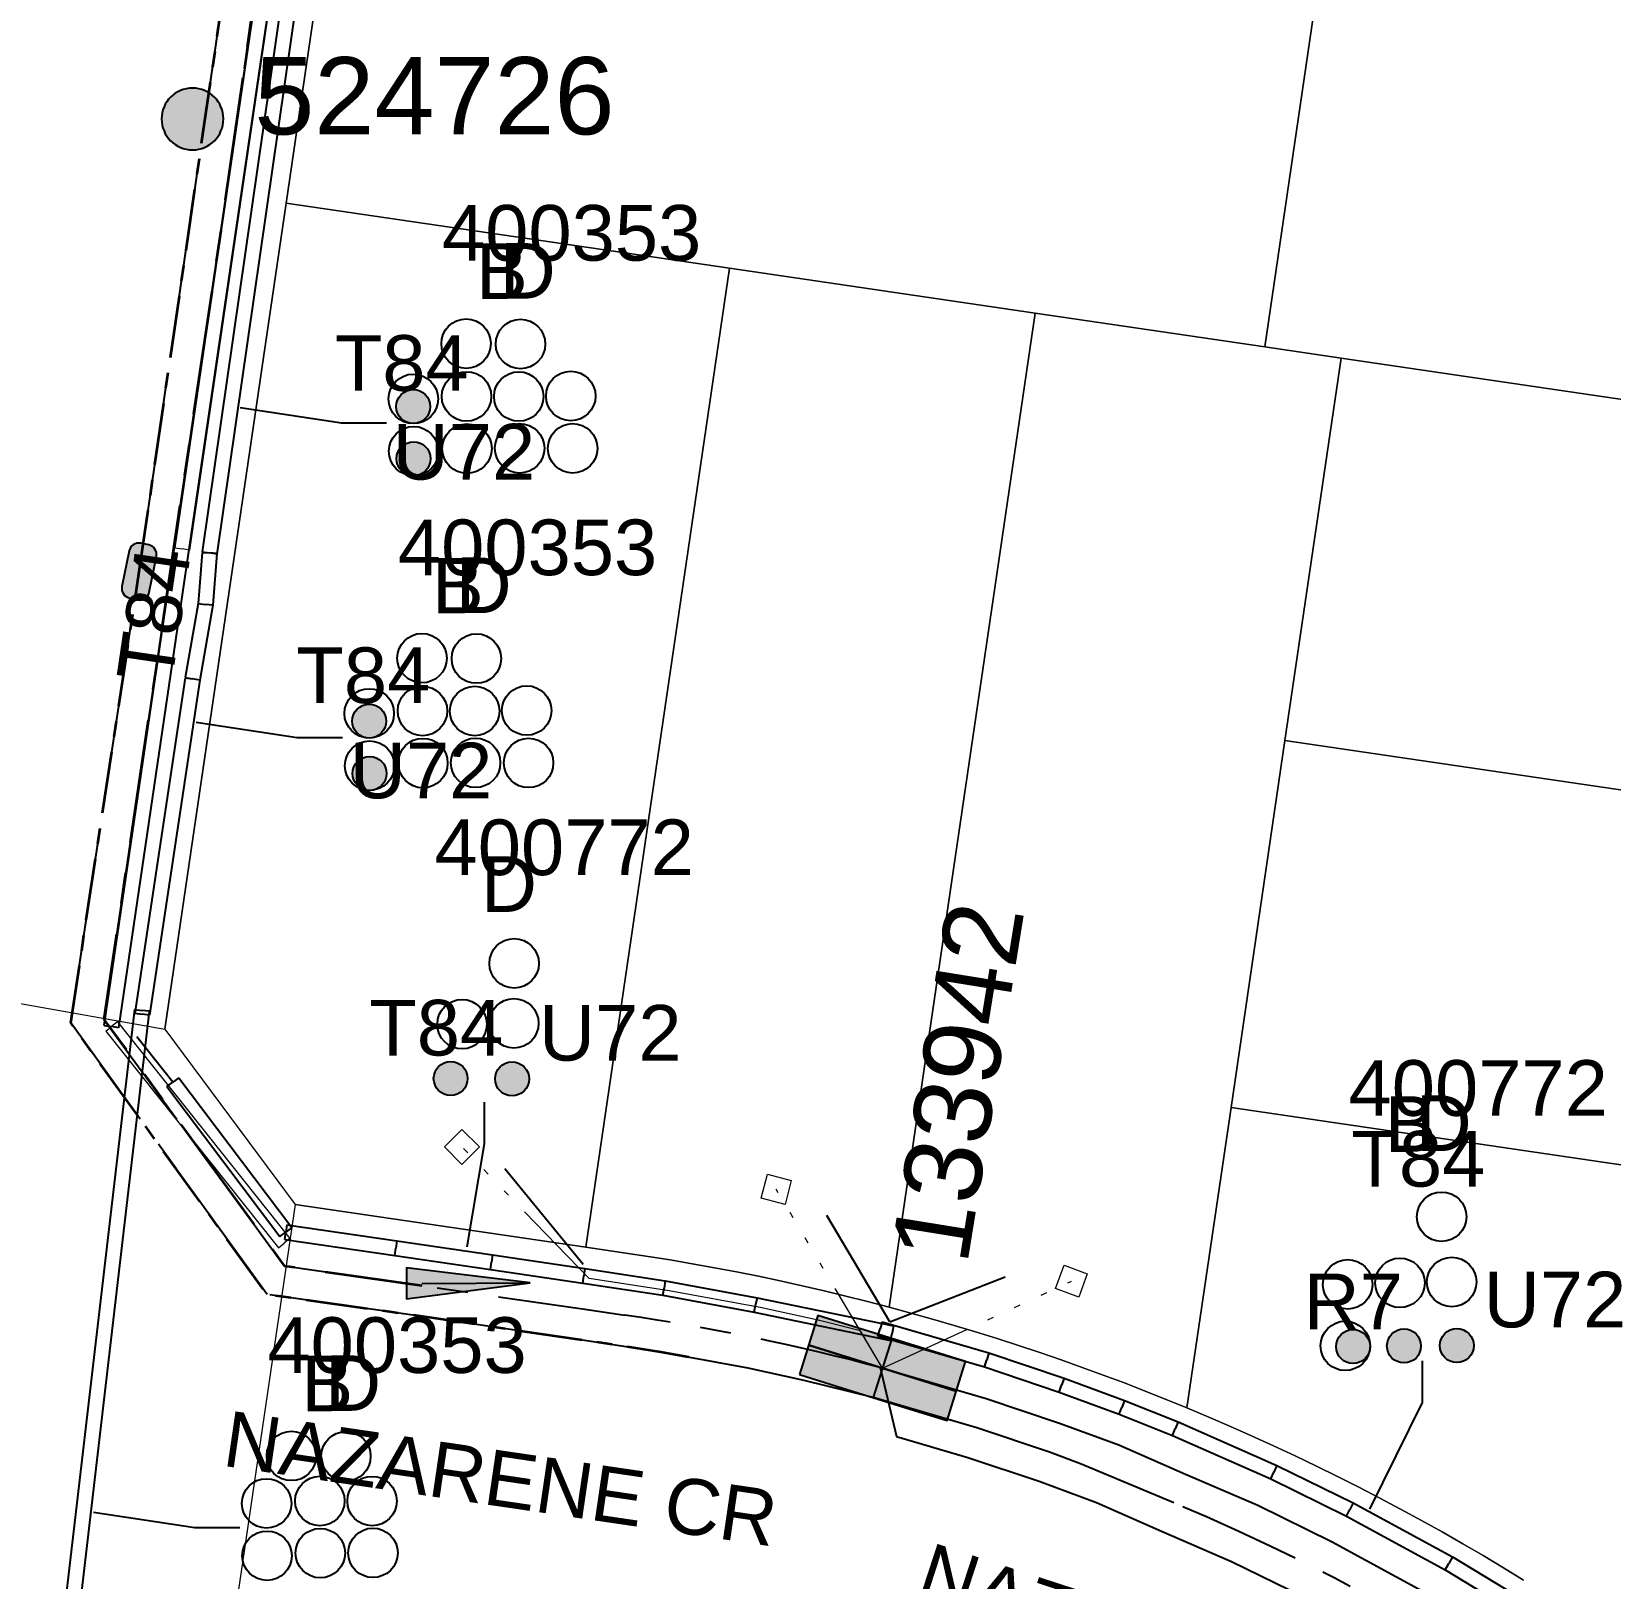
# Model space of a CAD drawing. Header units: metres. Extents: x 302924 to 304532, y 6268290 to 6269135.
# Drawn here: x 304173.9 to 304225, y 6268580.1 to 6268630.1 of the extents above; entities that cross this region are included whole.
import ezdxf
from ezdxf.enums import TextEntityAlignment as Align

# ---------------------------------------------------------------- set-up
doc = ezdxf.new("R2010")
doc.units = ezdxf.units.M
doc.linetypes.add('Cable Exist UG', pattern=[7, 4, -1, 1, -1])
doc.linetypes.add('PHANTOMX2', pattern=[6.6, 3, -0.75, 0.2, -0.75, 0.2, -0.75, 0.2, -0.75])
doc.layers.get('0').update_dxf_attribs({"color": 6})
for name, color, linetype, lineweight in [('_User Miscellaneous1', 30, 'Continuous', 13), ('_User Miscellaneous5', 121, 'Continuous', 13), ('_User_HV_Exist', 1, 'Continuous', 35), ('_User_LV_Exist', 5, 'Continuous', 35), ('_User_LV_Final', 5, 'Continuous', 25), ('Cadastre Roads_SP_EXT', 218, 'Continuous', 15), ('Mains_HV_EXT', 13, 'Continuous', 25), ('Mains_LV_EXT', 163, 'Continuous', 25), ('Mains_LV_SL_EXT', 135, 'Continuous', 25), ('Services_SP_EXT', 42, 'PHANTOMX2', 20)]:
    doc.layers.add(name, color=color, linetype=linetype, lineweight=lineweight)
for name, color, linetype in [('Duct_SP_EXT', 30, 'Continuous'), ('Equip_HV_EXT', 7, 'Continuous'), ('SupportsOH_SP_TR_HV_LV_SL_EXT', 7, 'Continuous'), ('SupportsUG_SP_LV_EXT', 7, 'Continuous'), ('Trench_SP_EXT', 7, 'Continuous')]:
    doc.layers.add(name, color=color, linetype=linetype)
doc.styles.add('iecARIAL', font='arial.ttf', dxfattribs={"height": 2})
doc.styles.add('POLE_LABEL', font='arial.ttf', dxfattribs={"height": 2})
doc.styles.get("Standard").update_dxf_attribs({"font": 'arial.ttf'})

# ---------------------------------------------------------------- blocks, each defined once
blk = doc.blocks.new('PILLAR_EXT')
blk.add_hatch(color=256).paths.add_polyline_path([(-2.5, 1), (-2.5, -1), (2.5, -1), (2.5, 1)])
for p, q in [((0, 1), (0, -1)), ((-2.5, 0), (2.5, 0))]:
    blk.add_line(p, q)
at = {"ltscale": 10}
blk.add_line((2.5, 0), (-2.5, 0), dxfattribs=at)
blk.add_lwpolyline([(-2.5, -1), (-1.25, -1), (1.25, -1), (2.5, -1), (2.5, 1), (-2.5, 1)], close=True)
at = {"width": 0.9, "flags": 8}
blk.add_attdef('ASSET_NUM', text='', height=2, rotation=90, dxfattribs=at).set_placement((-2, 4), align=Align.MIDDLE_LEFT)
for tag, p, flags in [('OWNED_BY', (0, -0.2), 9), ('STATE', (0, -0.4), 9), ('SUPPORT_TYPE', (0, -0.6), 9), ('USAGE', (0, -0.8), 9), ('LEGEND', (0, -1), 9), ('LOCATION', (0, -1.2), 9), ('NOTES', (0, -1.4), 9), ('PARENT', (0, -1.6), 9), ('STREETNAME', (0, -1.8), 9), ('SUBURB', (0, -2), 1)]:
    blk.add_attdef(tag, p, '', height=0.2, dxfattribs=dict(flags=flags))
blk = doc.blocks.new('DUCT_EXT')
blk.add_circle((0, 0.8), 0.8)
at = {"flags": 1}
blk.add_attdef('Z', (0, 0), '', height=0.2, dxfattribs=at)
at = {"flags": 9}
for tag, p in [('DUCT_CODE', (0, 0)), ('XSECT_TYPE', (0, -0.2)), ('STATE', (0, -0.6)), ('FB_REFERENCE', (0, -0.4)), ('NOTES', (0, -0.8))]:
    blk.add_attdef(tag, text='', height=0.2, dxfattribs=at).set_placement(p, align=Align.MIDDLE_LEFT)
blk = doc.blocks.new('CCP_EXT')
at = {"flags": 9}
for tag, p in [('OWNED_BY', (0, -1)), ('USAGE', (0, -1.2)), ('LEGEND', (0, -1.4)), ('LIFE_SUPPORT', (0, -1.6)), ('STATE', (0, -1.8)), ('NOTES', (0, -2))]:
    blk.add_attdef(tag, text='', height=0.2, dxfattribs=at).set_placement(p, align=Align.MIDDLE_LEFT)
at = {"transparency": 33554687}
blk.add_wipeout([(0, 0.566), (0.566, 0), (0, -0.566), (-0.566, 0)], dxfattribs=at)
blk.add_lwpolyline([(-0.566, 0), (0, 0.566), (0.566, 0), (0, -0.566), (-0.566, 0)])
at = {"flags": 1}
blk.add_attdef('Z', (0, 0), '', height=0.2, dxfattribs=at)
at = {"flags": 9}
for tag, p in [('CCP_TYPE', (0, 0)), ('OPERATING_VOLTAGE', (0, -0.6)), ('CONSTRUCTED_VOLTAGE', (0, -0.2)), ('NO_PHASES', (0, -0.4)), ('ORIENTATION', (0, -0.8))]:
    blk.add_attdef(tag, text='', height=0.2, dxfattribs=at).set_placement(p, align=Align.MIDDLE_LEFT)
blk = doc.blocks.new('POLE_EXT')
blk.add_hatch(color=256).paths.add_polyline_path([(-1, 0, 1), (1, 0, 1)])
blk.add_lwpolyline([(-1, 0, 1), (1, 0, 1)], format="xyb", close=True)
at = {"flags": 8}
blk.add_attdef('pNumber', text='', height=2, dxfattribs=at).set_placement((2.5, 2.5), align=Align.MIDDLE_CENTER)
at = {"style": 'POLE_LABEL', "flags": 9}
for tag, p in [('STRUCTURE_PLANT_NUMBER', (1.355, 0.028)), ('STREET_CODE', (1.355, -0.2))]:
    blk.add_attdef(tag, text='', height=0.2, dxfattribs=at).set_placement(p, align=Align.MIDDLE_LEFT)
at = {"flags": 9}
for tag, p in [('OWNED_BY', (1.355, -0.4)), ('PARENT', (1.355, -0.6)), ('SPECIAL_USE', (1.355, -0.8)), ('STATE', (1.355, -1)), ('cLV', (1.355, -1.4)), ('hDepth', (1.355, -1.6)), ('USAGE', (1.355, -1.2)), ('cHV', (1.355, -2)), ('hDia', (1.355, -1.8)), ('LBRACKET', (1.355, -2.2)), ('LExisting', (1.355, -2.4)), ('LANTNUMBER', (1.355, -2.6)), ('LOther', (1.355, -2.8)), ('LRemove', (1.355, -3)), ('cLinedev', (1.355, -3.4)), ('LEGEND', (1.355, -3.2)), ('LOCATION', (1.355, -3.6)), ('pExisting', (1.355, -3.8)), ('PFNUMBER', (1.355, -4)), ('pFooting', (1.355, -4.4)), ('pNew', (1.355, -4.6)), ('NEWPFNUMBER', (1.355, -4.2)), ('pRelocate', (1.355, -5)), ('pRemove', (1.355, -5.2)), ('pReplace', (1.355, -5.4)), ('pStay', (1.355, -5.6)), ('cspan', (1.355, -6)), ('STREETNAME', (1.355, -6.2)), ('pType', (1.355, -5.8)), ('SUBURB', (1.355, -6.4)), ('NOTES', (1.355, -6.6)), ('OPERATED_BY', (1.355, -7.014)), ('MAINTAINED_BY', (1.355, -6.814))]:
    blk.add_attdef(tag, text='', height=0.2, dxfattribs=at).set_placement(p, align=Align.MIDDLE_LEFT)
at = {"flags": 1}
blk.add_attdef('Z', (1.355, -7.328), '', height=0.2, dxfattribs=at)
blk = doc.blocks.new('HV_STJ_EXT')
h = blk.add_hatch(color=256)
edge = h.paths.add_edge_path()
edge.add_ellipse((-0.586, 0.131), major_axis=(0.226, 0.226), ratio=1, start_angle=45, end_angle=135)
edge.add_line((-0.906, 0.131), (-0.906, -0.131))
edge.add_ellipse((-0.586, -0.131), major_axis=(0.226, 0.226), ratio=1, start_angle=135, end_angle=225)
edge.add_line((-0.586, -0.451), (0.586, -0.451))
edge.add_ellipse((0.586, -0.131), major_axis=(-0.226, 0.226), ratio=1, start_angle=135, end_angle=225)
edge.add_line((0.906, -0.131), (0.906, 0.131))
edge.add_ellipse((0.586, 0.131), major_axis=(-0.226, 0.226), ratio=1, start_angle=225, end_angle=315)
edge.add_line((0.586, 0.451), (-0.586, 0.451))
blk.add_lwpolyline([(-0.906, 0.131), (-0.906, -0.131, 0.414214), (-0.586, -0.451), (0.586, -0.451, 0.414214), (0.906, -0.131), (0.906, 0.131, 0.414214), (0.586, 0.451), (-0.586, 0.451, 0.414214)], format="xyb", close=True)
for tag, flags, p in [('ORIENTATION', 9, (1.5, 0)), ('USAGE', 9, (1.5, -0.2)), ('LEGEND', 9, (1.5, -0.4)), ('NOTES', 9, (1.5, -0.6)), ('Z', 1, (1.5, -0.8))]:
    blk.add_attdef(tag, text='', height=0.2, dxfattribs=dict(flags=flags)).set_placement(p, align=Align.MIDDLE_LEFT)
blk = doc.blocks.new('CABLE_LARGE_EXT')
h = blk.add_hatch(color=256)
edge = h.paths.add_edge_path()
edge.add_arc((0, 0.55), 0.55, 0, 360)
blk.add_circle((0, 0.55), 0.55)
at = {"flags": 1}
blk.add_attdef('Z', (0, 0), '', height=0.2, dxfattribs=at)
at = {"flags": 9}
for tag, p in [('COND_CODE', (0, 0)), ('XSECT_SIZE', (0, -0.6)), ('STATE', (0, -0.4)), ('FB_REFERENCE', (0, -0.2)), ('NOTES', (0, -0.8))]:
    blk.add_attdef(tag, text='', height=0.2, dxfattribs=at).set_placement(p, align=Align.MIDDLE_LEFT)
blk = doc.blocks.new('*U509')
at = {"transparency": 33554687}
h = blk.add_hatch(color=256, dxfattribs=at)
h.dxf.hatch_style = 1
h.paths.add_polyline_path([(4, 0.02), (-0.003, 0.5), (0.003, -0.5)])
blk.add_line((0.5, 0.003), (4, 0.02), dxfattribs=at)
at = {"transparency": 33554687, "flags": 128}
blk.add_lwpolyline([(4, 0.02), (-0.003, 0.5), (0.003, -0.5)], close=True, dxfattribs=at)
at = {"transparency": 33554687}
blk.add_circle((0, 0), 0.0001, dxfattribs=at)

msp = doc.modelspace()

# ---------------------------------------------------------------- linework, layer by layer
at = {"layer": '_User Miscellaneous1', "lineweight": 25, "transparency": 33554687}
for p, q in [((304176.2288, 6268597.9941), (304202.5798, 6268777.2737)), ((304176.7037, 6268597.9243), (304203.0547, 6268777.2039)), ((304176.2288, 6268597.9941), (304176.4663, 6268597.9592)), ((304176.7037, 6268597.9243), (304176.4663, 6268597.9592))]:
    msp.add_line(p, q, dxfattribs=at)
at = {"layer": '_User Miscellaneous1', "transparency": 33554687}
for p, q in [((304196.6651, 6268737.0521), (304178.51, 6268613.4461)), ((304197.1399, 6268736.9823), (304178.9849, 6268613.3763)), ((304178.51, 6268613.4461), (304178.7474, 6268613.4112)), ((304178.9849, 6268613.3763), (304178.7474, 6268613.4112)), ((304176.2786, 6268597.8096), (304176.4663, 6268597.9592)), ((304176.6539, 6268598.1088), (304176.4663, 6268597.9592)), ((304176.6539, 6268598.1088), (304182.2374, 6268591.1063)), ((304176.2786, 6268597.8096), (304181.8621, 6268590.807)), ((304182.0672, 6268591.0754), (304182.1021, 6268591.3129)), ((304182.137, 6268591.5503), (304182.1021, 6268591.3129)), ((304182.137, 6268591.5503), (304185.6971, 6268591.0273)), ((304181.8621, 6268590.807), (304182.0497, 6268590.9566)), ((304182.2374, 6268591.1063), (304182.0497, 6268590.9566)), ((304182.0672, 6268591.0754), (304185.6273, 6268590.5524)), ((304185.6273, 6268590.5524), (304185.6622, 6268590.7899)), ((304185.6971, 6268591.0273), (304185.6622, 6268590.7899)), ((304185.6971, 6268591.0273), (304188.7916, 6268590.5727)), ((304185.6273, 6268590.5524), (304188.7218, 6268590.0978)), ((304188.7218, 6268590.0978), (304188.7567, 6268590.3353)), ((304188.7916, 6268590.5727), (304188.7567, 6268590.3353)), ((304188.7916, 6268590.5727), (304191.7812, 6268590.1335)), ((304188.7218, 6268590.0978), (304191.7104, 6268589.6587)), ((304191.7104, 6268589.6587), (304191.7458, 6268589.8961)), ((304191.7812, 6268590.1335), (304191.7458, 6268589.8961)), ((304191.7812, 6268590.1335), (304194.3794, 6268589.7403)), ((304194.3794, 6268589.7403), (304194.3396, 6268589.5036)), ((304194.3794, 6268589.7403), (304197.348, 6268589.1911)), ((304191.7104, 6268589.6587), (304194.2998, 6268589.2669)), ((304194.2998, 6268589.2669), (304194.3396, 6268589.5036)), ((304194.2998, 6268589.2669), (304197.2556, 6268588.7201)), ((304197.348, 6268589.1911), (304197.3018, 6268588.9556)), ((304197.348, 6268589.1911), (304201.7655, 6268588.2754)), ((304197.2556, 6268588.7201), (304197.3018, 6268588.9556)), ((304197.2556, 6268588.7201), (304201.668, 6268587.8054)), ((304201.2588, 6268587.9535), (304201.3259, 6268588.1839)), ((304201.393, 6268588.4144), (304201.3259, 6268588.1839)), ((304201.393, 6268588.4144), (304204.8495, 6268587.4081)), ((304201.7655, 6268588.2754), (304201.7168, 6268588.0404)), ((304201.2588, 6268587.9535), (304204.706, 6268586.95)), ((304201.668, 6268587.8054), (304201.7168, 6268588.0404)), ((304204.706, 6268586.95), (304204.7777, 6268587.179)), ((304204.8495, 6268587.4081), (304204.7777, 6268587.179)), ((304204.8495, 6268587.4081), (304207.2801, 6268586.5924)), ((304204.706, 6268586.95), (304207.1204, 6268586.1397)), ((304207.1204, 6268586.1397), (304207.2003, 6268586.3661)), ((304207.1204, 6268586.1397), (304209.0661, 6268585.4198)), ((304207.2801, 6268586.5924), (304207.2003, 6268586.3661)), ((304207.2801, 6268586.5924), (304209.2385, 6268585.8678)), ((304209.0661, 6268585.4198), (304209.1523, 6268585.6438)), ((304209.2385, 6268585.8678), (304209.1523, 6268585.6438)), ((304209.2385, 6268585.8678), (304210.9717, 6268585.1748)), ((304209.0661, 6268585.4198), (304210.7857, 6268584.7323)), ((304210.9717, 6268585.1748), (304210.8787, 6268584.9535)), ((304210.9717, 6268585.1748), (304214.1672, 6268583.7649)), ((304210.7857, 6268584.7323), (304210.8787, 6268584.9535)), ((304210.7857, 6268584.7323), (304213.9644, 6268583.3297)), ((304214.1672, 6268583.7649), (304214.0658, 6268583.5473)), ((304214.1672, 6268583.7649), (304216.6377, 6268582.5516)), ((304213.9644, 6268583.3297), (304214.0658, 6268583.5473)), ((304213.9644, 6268583.3297), (304216.417, 6268582.1253)), ((304216.6377, 6268582.5516), (304216.5273, 6268582.3384)), ((304216.6377, 6268582.5516), (304219.847, 6268580.8041)), ((304216.417, 6268582.1253), (304216.5273, 6268582.3384)), ((304216.417, 6268582.1253), (304219.6079, 6268580.3877)), ((304219.6079, 6268580.3877), (304219.7274, 6268580.5959)), ((304219.847, 6268580.8041), (304219.7274, 6268580.5959)), ((304219.847, 6268580.8041), (304222.5882, 6268579.1472)), ((304219.6079, 6268580.3877), (304222.3323, 6268578.741))]:
    msp.add_line(p, q, dxfattribs=at)
at = {"layer": '_User Miscellaneous5', "linetype": 'Continuous', "transparency": 33554597}
for points in [[(304215.5884, 6268632.3126), (304183.9265, 6268636.9644), (304182.109, 6268624.5969), (304196.4551, 6268622.4888), (304206.3499, 6268621.0355), (304213.771, 6268619.9452), (304215.5884, 6268632.3126)], [(304247.2504, 6268627.6608), (304215.5884, 6268632.3126), (304213.771, 6268619.9452), (304216.2447, 6268619.5811), (304245.4337, 6268615.2923), (304247.2504, 6268627.6608)], [(304196.4551, 6268622.4888), (304182.109, 6268624.5969), (304178.184, 6268597.8818), (304182.404, 6268592.2078), (304191.8034, 6268590.8268), (304196.4551, 6268622.4888)], [(304206.3499, 6268621.0355), (304196.4551, 6268622.4888), (304191.8034, 6268590.8268), (304193.1041, 6268590.6357), (304193.8211, 6268590.527), (304194.5375, 6268590.4114), (304195.2524, 6268590.2898), (304195.9666, 6268590.1602), (304196.6792, 6268590.0246), (304197.3903, 6268589.882), (304198.1, 6268589.7325), (304198.808, 6268589.5759), (304199.5154, 6268589.4134), (304200.2204, 6268589.2438), (304200.924, 6268589.0673), (304201.6259, 6268588.8837), (304206.3499, 6268621.0355)], [(304212.6829, 6268595.3399), (304214.4273, 6268607.2126), (304216.2447, 6268619.5811), (304213.771, 6268619.9452), (304206.3499, 6268621.0355), (304201.6259, 6268588.8837), (304202.3272, 6268588.6942), (304203.027, 6268588.4977), (304203.7244, 6268588.2942), (304204.4203, 6268588.0847), (304205.1138, 6268587.8681), (304205.8058, 6268587.6456), (304206.4954, 6268587.4161), (304207.1826, 6268587.1795), (304207.8675, 6268586.9369), (304208.5501, 6268586.6883), (304209.2302, 6268586.4327), (304209.9081, 6268586.1701), (304210.5836, 6268585.9015), (304211.2558, 6268585.6268), (304212.6829, 6268595.3399)], [(304245.4337, 6268615.2923), (304216.2447, 6268619.5811), (304214.4273, 6268607.2126), (304243.6164, 6268602.9238), (304245.4337, 6268615.2923)], [(304243.6164, 6268602.9238), (304214.4273, 6268607.2126), (304212.6829, 6268595.3399), (304241.8719, 6268591.0502), (304243.6164, 6268602.9238)]]:
    msp.add_lwpolyline(points, close=True, dxfattribs=at)
msp.add_lwpolyline([(304241.8719, 6268591.0502), (304212.6829, 6268595.3399), (304211.2558, 6268585.6268), (304211.9618, 6268585.33), (304212.6645, 6268585.0271), (304213.3642, 6268584.7163), (304214.0605, 6268584.3993), (304214.7538, 6268584.0744), (304215.4438, 6268583.7434), (304216.1307, 6268583.4054), (304216.8136, 6268583.0603), (304217.4932, 6268582.7082), (304218.1698, 6268582.3491), (304218.8421, 6268581.984), (304219.5114, 6268581.6118), (304220.1759, 6268581.2325), (304220.8379, 6268580.8473), (304221.4951, 6268580.455), (304222.1483, 6268580.0566)], dxfattribs=at)
at = {"layer": '_User_HV_Exist', "linetype": 'Cable Exist UG', "ltscale": 0.5, "flags": 128}
msp.add_lwpolyline([(304177.3589, 6268612.6811), (304186.6185, 6268676.1588), (304195.6387, 6268736.8101), (304204.9224, 6268800.2787), (304205.0517, 6268801.1219), (304205.8626, 6268806.7925)], dxfattribs=at)
at = {"layer": '_User_LV_Exist', "color": 3, "linetype": 'Cable Exist UG', "transparency": 33554687, "flags": 128}
msp.add_lwpolyline([(304183.7422, 6268649.4317), (304181.6079, 6268634.9033), (304181.6079, 6268634.9033), (304181.6079, 6268634.9033), (304181.6079, 6268634.9033), (304181.6079, 6268634.9033), (304180.1539, 6268624.7634), (304176.2202, 6268598.1946), (304182.0518, 6268590.2226), (304186.5026, 6268589.5802), (304186.5026, 6268589.5802)], dxfattribs=at)
at = {"layer": 'Cadastre Roads_SP_EXT', "linetype": 'Continuous'}
msp.add_lwpolyline([(304182.109, 6268624.5969), (304183.9264, 6268636.9644), (304185.743, 6268649.3318), (304187.5596, 6268661.6993), (304189.0128, 6268671.5939), (304190.8294, 6268683.9614), (304192.646, 6268696.3289), (304194.4625, 6268708.6973), (304196.5833, 6268723.1427), (304198.6902, 6268737.4903), (304204.6923, 6268778.2699), (304184.0359, 6268776.041), (304178.802, 6268740.4099), (304171.7932, 6268692.6976), (304169.4987, 6268677.0791), (304160.206, 6268613.7674), (304158.3872, 6268601.389), (304178.184, 6268597.8817), (304182.109, 6268624.5969)], close=True, dxfattribs=at)
at = {"layer": 'Duct_SP_EXT'}
for p, q in [((304197.2246, 6268736.9702), (304179.3936, 6268613.3156)), ((304197.6994, 6268736.8998), (304179.8687, 6268613.2471)), ((304179.3919, 6268613.3), (304179.2635, 6268611.6478)), ((304179.3919, 6268613.3), (304179.6312, 6268613.2814)), ((304179.3936, 6268613.3156), (304179.6312, 6268613.2814)), ((304179.8687, 6268613.2471), (304179.6312, 6268613.2814)), ((304179.8705, 6268613.2628), (304179.6312, 6268613.2814)), ((304179.8705, 6268613.2628), (304179.7402, 6268611.5879)), ((304179.2635, 6268611.6478), (304178.8453, 6268609.2475)), ((304179.2635, 6268611.6478), (304179.5019, 6268611.6178)), ((304179.7402, 6268611.5879), (304179.3181, 6268609.1651)), ((304179.7402, 6268611.5879), (304179.5019, 6268611.6178)), ((304178.8443, 6268609.2418), (304177.2221, 6268598.399)), ((304179.3191, 6268609.1708), (304177.6969, 6268598.328)), ((304178.8443, 6268609.2418), (304179.0817, 6268609.2063)), ((304178.8453, 6268609.2475), (304179.0817, 6268609.2063)), ((304179.3181, 6268609.1651), (304179.0817, 6268609.2063)), ((304179.3191, 6268609.1708), (304179.0817, 6268609.2063)), ((304177.206, 6268598.5135), (304174.2116, 6268572.9227)), ((304177.6828, 6268598.4577), (304174.6883, 6268572.8669)), ((304177.206, 6268598.5135), (304177.4444, 6268598.4856)), ((304177.2221, 6268598.399), (304177.4595, 6268598.3635)), ((304177.6828, 6268598.4577), (304177.4444, 6268598.4856)), ((304177.6969, 6268598.328), (304177.4595, 6268598.3635)), ((304178.254, 6268596.0185), (304178.4456, 6268596.163)), ((304178.254, 6268596.0185), (304181.9104, 6268591.1684)), ((304178.6373, 6268596.3075), (304178.4456, 6268596.163)), ((304178.6373, 6268596.3075), (304182.2937, 6268591.4574)), ((304181.9104, 6268591.1684), (304182.1021, 6268591.3129)), ((304182.0672, 6268591.0754), (304182.1021, 6268591.3129)), ((304182.137, 6268591.5503), (304182.1021, 6268591.3129)), ((304182.2937, 6268591.4574), (304182.1021, 6268591.3129)), ((304182.137, 6268591.5503), (304185.6971, 6268591.0273)), ((304182.0672, 6268591.0754), (304185.6273, 6268590.5524)), ((304185.6273, 6268590.5524), (304185.6622, 6268590.7899)), ((304185.6971, 6268591.0273), (304185.6622, 6268590.7899)), ((304185.6971, 6268591.0273), (304188.7916, 6268590.5727)), ((304185.6273, 6268590.5524), (304188.7218, 6268590.0978)), ((304188.7218, 6268590.0978), (304188.7567, 6268590.3353)), ((304188.7916, 6268590.5727), (304188.7567, 6268590.3353)), ((304188.7916, 6268590.5727), (304191.7812, 6268590.1335)), ((304188.7218, 6268590.0978), (304191.7104, 6268589.6587)), ((304191.7104, 6268589.6587), (304191.7458, 6268589.8961)), ((304191.7812, 6268590.1335), (304191.7458, 6268589.8961)), ((304191.7812, 6268590.1335), (304194.3794, 6268589.7403)), ((304194.3794, 6268589.7403), (304194.3396, 6268589.5036)), ((304194.3794, 6268589.7403), (304197.348, 6268589.1911)), ((304191.7104, 6268589.6587), (304194.2998, 6268589.2669)), ((304194.2998, 6268589.2669), (304194.3396, 6268589.5036)), ((304194.2998, 6268589.2669), (304197.2556, 6268588.7201)), ((304197.348, 6268589.1911), (304197.3018, 6268588.9556)), ((304197.348, 6268589.1911), (304201.7655, 6268588.2754)), ((304197.2556, 6268588.7201), (304197.3018, 6268588.9556)), ((304197.2556, 6268588.7201), (304201.668, 6268587.8054)), ((304201.2588, 6268587.9535), (304201.3259, 6268588.1839)), ((304201.393, 6268588.4144), (304201.3259, 6268588.1839)), ((304201.393, 6268588.4144), (304204.8495, 6268587.4081)), ((304201.7655, 6268588.2754), (304201.7168, 6268588.0404)), ((304201.2588, 6268587.9535), (304204.706, 6268586.95)), ((304201.668, 6268587.8054), (304201.7168, 6268588.0404)), ((304204.706, 6268586.95), (304204.7777, 6268587.179)), ((304204.8495, 6268587.4081), (304204.7777, 6268587.179)), ((304204.8495, 6268587.4081), (304207.2801, 6268586.5924)), ((304204.706, 6268586.95), (304207.1204, 6268586.1397)), ((304207.1204, 6268586.1397), (304207.2003, 6268586.3661)), ((304207.1204, 6268586.1397), (304209.0661, 6268585.4198)), ((304207.2801, 6268586.5924), (304207.2003, 6268586.3661)), ((304207.2801, 6268586.5924), (304209.2385, 6268585.8678)), ((304209.0661, 6268585.4198), (304209.1523, 6268585.6438)), ((304209.2385, 6268585.8678), (304209.1523, 6268585.6438)), ((304209.2385, 6268585.8678), (304210.9717, 6268585.1748)), ((304209.0661, 6268585.4198), (304210.7857, 6268584.7323)), ((304210.9717, 6268585.1748), (304210.8787, 6268584.9535)), ((304210.9717, 6268585.1748), (304214.1672, 6268583.7649)), ((304210.7857, 6268584.7323), (304210.8787, 6268584.9535)), ((304210.7857, 6268584.7323), (304213.9644, 6268583.3297)), ((304214.1672, 6268583.7649), (304214.0658, 6268583.5473)), ((304214.1672, 6268583.7649), (304216.6377, 6268582.5516)), ((304213.9644, 6268583.3297), (304214.0658, 6268583.5473)), ((304213.9644, 6268583.3297), (304216.417, 6268582.1253)), ((304216.6377, 6268582.5516), (304216.5273, 6268582.3384)), ((304216.6377, 6268582.5516), (304219.847, 6268580.8041)), ((304216.417, 6268582.1253), (304216.5273, 6268582.3384)), ((304216.417, 6268582.1253), (304219.6079, 6268580.3877)), ((304219.6079, 6268580.3877), (304219.7274, 6268580.5959)), ((304219.847, 6268580.8041), (304219.7274, 6268580.5959)), ((304219.847, 6268580.8041), (304222.5882, 6268579.1472)), ((304219.6079, 6268580.3877), (304222.3323, 6268578.741))]:
    msp.add_line(p, q, dxfattribs=at)
for points in [[(304185.3573, 6268617.4776), (304183.9012, 6268617.4776), (304180.6308, 6268617.974)], [(304183.9311, 6268607.3039), (304182.475, 6268607.3039), (304179.2047, 6268607.8003)], [(304188.5195, 6268595.5205), (304188.5195, 6268594.1709), (304187.9592, 6268590.8325)], [(304218.8608, 6268587.1534), (304218.8608, 6268585.8037), (304217.1635, 6268582.3469)], [(304180.6119, 6268581.7485), (304179.1558, 6268581.7485), (304175.8854, 6268582.2449)]]:
    msp.add_lwpolyline(points, dxfattribs=at)
at = {"layer": 'Mains_HV_EXT', "linetype": 'Cable Exist UG'}
msp.add_lwpolyline([(304177.3589, 6268612.6811), (304186.6185, 6268676.1588), (304195.6387, 6268736.8101), (304204.9224, 6268800.2787), (304205.0517, 6268801.1219), (304205.8626, 6268806.7925)], dxfattribs=at)
at = {"layer": 'Mains_LV_EXT', "linetype": 'Cable Exist UG'}
msp.add_lwpolyline([(304201.326, 6268586.9345), (304201.855, 6268584.6974), (304201.855, 6268584.6974), (304204.1639, 6268584.0253), (304206.4719, 6268583.2507), (304208.3337, 6268582.5618), (304210.4314, 6268581.6336), (304212.6993, 6268580.6622), (304215.0339, 6268579.5156)], dxfattribs=at)
at = {"layer": 'Mains_LV_SL_EXT', "linetype": 'Cable Exist UG'}
msp.add_lwpolyline([(304201.326, 6268586.9345), (304204.7619, 6268585.9342), (304207.1372, 6268585.137), (304209.0521, 6268584.4285), (304211.2066, 6268583.4776), (304213.5442, 6268582.4755), (304215.9534, 6268581.2922), (304219.1, 6268579.5787), (304221.9087, 6268577.8813), (304223.8814, 6268576.587), (304227.278, 6268574.1367)], dxfattribs=at)
at = {"layer": 'Trench_SP_EXT', "linetype": 'Cable Exist UG'}
for points in [[(304178.4456, 6268596.163), (304177.2795, 6268597.6261)], [(304191.7225, 6268590.2644), (304189.1415, 6268593.4211)], [(304201.6488, 6268588.4115), (304199.6001, 6268591.8671)], [(304201.6488, 6268588.4115), (304205.7574, 6268590.0199)]]:
    msp.add_lwpolyline(points, dxfattribs=at)

# ---------------------------------------------------------------- block references
at = {"layer": '_User_LV_Final', "transparency": 33554687}
msp.add_blockref('*U509', (304186.0077, 6268589.6513), dxfattribs=at)
at = {"layer": 'Duct_SP_EXT'}
for name, p in [('DUCT_EXT', (304187.9338, 6268619.2511)), ('DUCT_EXT', (304189.6948, 6268619.2388)), ('DUCT_EXT', (304186.2269, 6268617.4648)), ('DUCT_EXT', (304187.9492, 6268617.5437)), ('DUCT_EXT', (304189.639, 6268617.5407)), ('DUCT_EXT', (304191.3217, 6268617.5572)), ('CABLE_LARGE_EXT', (304186.2269, 6268617.4647)), ('DUCT_EXT', (304186.2399, 6268615.7725)), ('DUCT_EXT', (304187.9638, 6268615.8566)), ('DUCT_EXT', (304189.6674, 6268615.8655)), ('DUCT_EXT', (304191.3823, 6268615.8632)), ('CABLE_LARGE_EXT', (304186.2378, 6268615.7796)), ('DUCT_EXT', (304186.5077, 6268609.0773)), ('DUCT_EXT', (304188.2686, 6268609.065)), ('DUCT_EXT', (304184.8007, 6268607.2909)), ('DUCT_EXT', (304186.5231, 6268607.3699)), ('DUCT_EXT', (304188.2129, 6268607.3669)), ('DUCT_EXT', (304189.8956, 6268607.3834)), ('CABLE_LARGE_EXT', (304184.8007, 6268607.291)), ('DUCT_EXT', (304184.8137, 6268605.5987)), ('DUCT_EXT', (304186.5376, 6268605.6828)), ('DUCT_EXT', (304188.2413, 6268605.6917)), ('DUCT_EXT', (304189.9561, 6268605.6894)), ('CABLE_LARGE_EXT', (304184.8137, 6268605.5987)), ('DUCT_EXT', (304182.2859, 6268583.2728)), ('DUCT_EXT', (304184.0468, 6268583.2604)), ('DUCT_EXT', (304181.4815, 6268581.7357)), ('DUCT_EXT', (304183.2038, 6268581.8146)), ('DUCT_EXT', (304184.8936, 6268581.8116)), ('DUCT_EXT', (304181.4944, 6268580.0434)), ('DUCT_EXT', (304183.2183, 6268580.1275)), ('DUCT_EXT', (304184.922, 6268580.1364))]:
    msp.add_blockref(name, p, dxfattribs=at)
at = {"layer": 'Duct_SP_EXT', "rotation": 90.0000000000002}
for name, p in [('DUCT_EXT', (304190.2887, 6268600.0044)), ('DUCT_EXT', (304188.6051, 6268598.0381)), ('DUCT_EXT', (304190.2803, 6268598.0665)), ('CABLE_LARGE_EXT', (304187.9857, 6268596.2791)), ('CABLE_LARGE_EXT', (304189.9715, 6268596.2678)), ('DUCT_EXT', (304220.2946, 6268591.8087)), ('DUCT_EXT', (304217.2555, 6268589.6212)), ('DUCT_EXT', (304218.9464, 6268589.671)), ('DUCT_EXT', (304220.6216, 6268589.6994)), ('DUCT_EXT', (304217.1788, 6268587.6329)), ('CABLE_LARGE_EXT', (304217.1788, 6268587.6092)), ('CABLE_LARGE_EXT', (304218.8277, 6268587.6284)), ('CABLE_LARGE_EXT', (304220.5356, 6268587.64))]:
    msp.add_blockref(name, p, dxfattribs=at)
at = {"layer": 'Equip_HV_EXT', "rotation": 258.5878106283702}
msp.add_blockref('HV_STJ_EXT', (304177.3589, 6268612.6811), dxfattribs=at)
at = {"layer": 'SupportsOH_SP_TR_HV_LV_SL_EXT'}
ref = msp.add_blockref('POLE_EXT', (304179.0838, 6268627.3197), dxfattribs=at)
ref.add_attrib('ASSET_NUM', '524726', dxfattribs={"layer": '0', "height": 2.5, "style": 'POLE_LABEL'}).set_placement((304181.0838, 6268628.0697), align=Align.MIDDLE_LEFT)
at = {"layer": 'SupportsUG_SP_LV_EXT'}
ref = msp.add_blockref('PILLAR_EXT', (304201.4062, 6268586.913), dxfattribs=dict(at, rotation=342.7069725951983))
ref.add_attrib('ASSET_NUM', '133942', dxfattribs={"layer": '0', "height": 2.5, "rotation": 80.81379, "style": 'iecARIAL'}).set_placement((304202.9062, 6268590.413), align=Align.MIDDLE_LEFT)

# ---------------------------------------------------------------- texts
at = {"layer": '_User Miscellaneous1', "transparency": 33554687}
msp.add_text('NAZARENE CR', height=1.8, rotation=351.6423, dxfattribs=at).set_placement((304180.009, 6268583.7609))
at = {"layer": '_User_HV_Exist', "transparency": 33554687}
msp.add_text('NAZARENE CR', height=1.8, rotation=351.6423, dxfattribs=at).set_placement((304180.009, 6268583.7609))
at = {"layer": '_User_LV_Exist', "transparency": 33554687}
msp.add_text('NAZARENE CR', height=1.8, rotation=351.6423, dxfattribs=at).set_placement((304180.009, 6268583.7609))
at = {"layer": 'Cadastre Roads_SP_EXT'}
msp.add_text('NAZARENE CR', height=1.8, rotation=341.89152, dxfattribs=at).set_placement((304202.4294, 6268579.5808))
at = {"layer": 'Duct_SP_EXT'}
for s, p in [('400353', (304187.1542, 6268622.7357)), ('B', (304188.2556, 6268621.4965)), ('D', (304189.0191, 6268621.5089)), ('T84', (304183.6878, 6268618.5254)), ('U72', (304185.56, 6268615.655)), ('400353', (304185.7281, 6268612.5619)), ('B', (304186.8295, 6268611.3227)), ('D', (304187.5929, 6268611.3351)), ('T84', (304182.4443, 6268608.4245)), ('U72', (304184.1715, 6268605.3426)), ('400772', (304186.9134, 6268602.8593)), ('D', (304188.4125, 6268601.6695)), ('T84', (304184.8022, 6268597.0242)), ('U72', (304190.293, 6268596.858)), ('400772', (304216.4834, 6268595.0738)), ('B', (304217.653, 6268593.9084)), ('D', (304218.6519, 6268593.9356)), ('T84', (304216.5765, 6268592.7846)), ('R7', (304215.0294, 6268588.1697)), ('U72', (304220.8571, 6268588.2303)), ('400353', (304181.5063, 6268586.7572)), ('B', (304182.6077, 6268585.5181)), ('D', (304183.3712, 6268585.5304))]:
    msp.add_text(s, height=1.8, dxfattribs=at).set_placement(p)
at = {"layer": 'Mains_LV_EXT'}
msp.add_text('T84', height=1.8, rotation=81.64258, dxfattribs=at).set_placement((304178.4056, 6268609.0179))

# ---------------------------------------------------------------- next in the draw order: block references
at = {"layer": 'Services_SP_EXT'}
msp.add_blockref('CCP_EXT', (304187.7972, 6268594.0682), dxfattribs=at)
for p, rotation in [((304197.9699, 6268592.6958), 300.7069723859992), ((304207.5178, 6268589.7232), 204.7069723479323)]:
    msp.add_blockref('CCP_EXT', p, dxfattribs=dict(at, rotation=rotation))

# ---------------------------------------------------------------- next in the draw order: linework, layer by layer
at = {"layer": '_User_HV_Exist', "linetype": 'Cable Exist UG', "ltscale": 0.5, "flags": 128}
msp.add_lwpolyline([(304195.1317, 6268587.2668), (304194.1706, 6268587.4446), (304191.6206, 6268587.8304), (304188.6367, 6268588.2688), (304185.5422, 6268588.7234), (304181.4966, 6268589.2934), (304175.1426, 6268598.0817), (304177.3589, 6268612.6811)], dxfattribs=at)
at = {"layer": 'Cadastre Roads_SP_EXT', "linetype": 'Continuous'}
msp.add_lwpolyline([(304222.1483, 6268580.0566), (304221.4951, 6268580.4549), (304220.838, 6268580.8473), (304220.1759, 6268581.2326), (304219.5114, 6268581.6118), (304218.8422, 6268581.984), (304218.1697, 6268582.3491), (304217.4932, 6268582.7082), (304216.8135, 6268583.0603), (304216.1307, 6268583.4053), (304215.4438, 6268583.7434), (304214.7538, 6268584.0743), (304214.0606, 6268584.3993), (304213.3641, 6268584.7162), (304212.6646, 6268585.0271), (304211.9618, 6268585.3299), (304211.2558, 6268585.6268), (304210.5836, 6268585.9015), (304209.9081, 6268586.1701), (304209.2303, 6268586.4327), (304208.55, 6268586.6883), (304207.8675, 6268586.9369), (304207.1826, 6268587.1794), (304206.4953, 6268587.416), (304205.8057, 6268587.6456), (304205.1137, 6268587.8681), (304204.4203, 6268588.0846), (304203.7243, 6268588.2942), (304203.027, 6268588.4977), (304202.3272, 6268588.6942), (304201.6259, 6268588.8837), (304200.924, 6268589.0673), (304200.2204, 6268589.2438), (304199.5154, 6268589.4134), (304198.808, 6268589.576), (304198.0999, 6268589.7325), (304197.3903, 6268589.882), (304196.6792, 6268590.0246), (304195.9666, 6268590.1602), (304195.2523, 6268590.2898), (304194.5375, 6268590.4114), (304193.8212, 6268590.527), (304193.104, 6268590.6357), (304191.8035, 6268590.8269), (304182.404, 6268592.2078), (304180.0798, 6268576.3749)], dxfattribs=at)
at = {"layer": 'Mains_HV_EXT', "linetype": 'Cable Exist UG'}
msp.add_lwpolyline([(304226.6257, 6268573.3756, 0.0649507), (304210.8339, 6268582.5498), (304210.8339, 6268582.5498), (304207.8132, 6268583.8207), (304207.8132, 6268583.8207), (304206.8046, 6268584.1939), (304204.4629, 6268584.9797), (304201.1031, 6268585.9579), (304198.868, 6268586.5142), (304197.0557, 6268586.9108), (304194.1706, 6268587.4446), (304191.6206, 6268587.8304), (304188.6367, 6268588.2688), (304185.5422, 6268588.7234), (304181.4966, 6268589.2934), (304175.1426, 6268598.0817), (304177.3589, 6268612.6811)], format="xyb", dxfattribs=at)
at = {"layer": 'Mains_LV_EXT', "linetype": 'Cable Exist UG'}
msp.add_lwpolyline([(304183.7422, 6268649.4317), (304181.6392, 6268648.9022), (304181.6392, 6268648.9022), (304179.749, 6268636.4333), (304181.6079, 6268634.9033), (304181.6079, 6268634.9033), (304180.1539, 6268624.7634), (304176.2202, 6268598.1946), (304182.0518, 6268590.2226), (304191.7724, 6268588.8188), (304191.7724, 6268588.8188), (304193.0731, 6268588.6278), (304193.0731, 6268588.6278, -0.0284523), (304201.3715, 6268586.9218)], format="xyb", dxfattribs=at)
at = {"layer": 'Services_SP_EXT'}
for points in [[(304201.4062, 6268586.913), (304200.6939, 6268588.1207), (304200.6939, 6268588.1207), (304199.3234, 6268588.4618), (304197.4515, 6268588.8715), (304194.5022, 6268589.4172), (304191.9136, 6268589.8089), (304187.7973, 6268594.0682)], [(304201.4062, 6268586.913), (304197.9699, 6268592.6958)], [(304201.4062, 6268586.913), (304207.5178, 6268589.7232)]]:
    msp.add_lwpolyline(points, dxfattribs=at)

doc.saveas('drawing.dxf')
